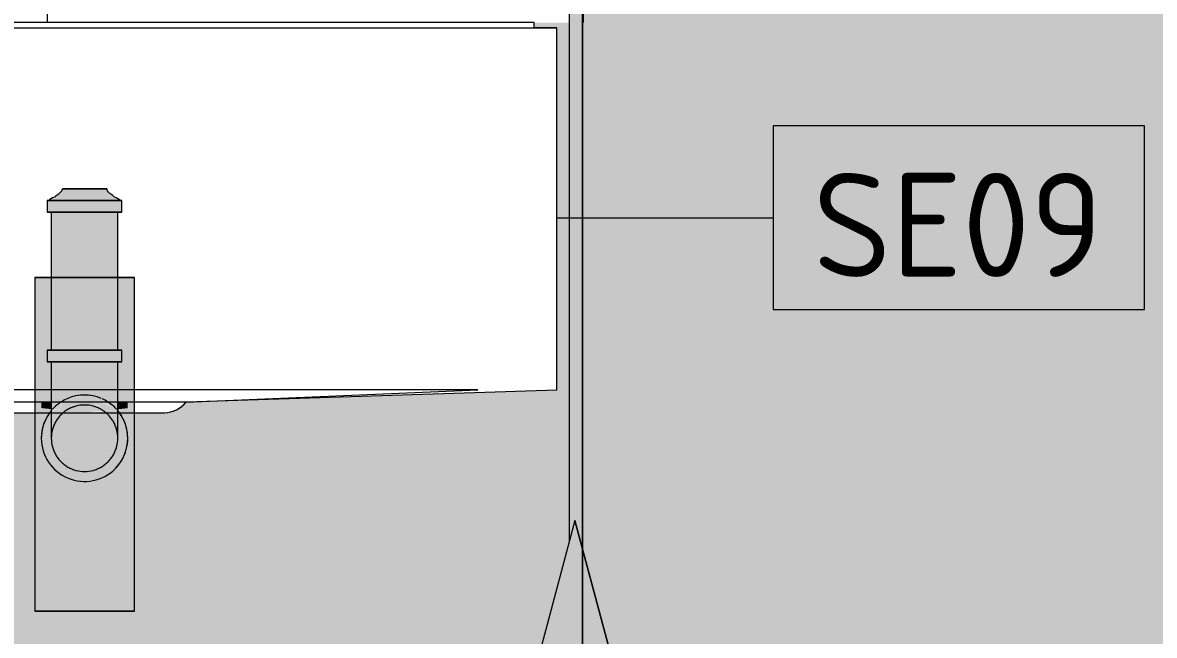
# Model space of a CAD drawing. Header units: millimetres. Extents: x 855 to 55293, y -2351 to 9447.
# Drawn here: x 27227 to 27908, y 331 to 700 of the extents above; entities that cross this region are included whole.
import ezdxf

# ---------------------------------------------------------------- set-up
doc = ezdxf.new("R2010")
doc.units = ezdxf.units.MM
for name, color, linetype, lineweight in [('A-ANNO-DIMS', 7, 'Continuous', 9), ('A-ANNO-DIMS-25', 7, 'Continuous', 9), ('A-DETL-GENF', 7, 'Continuous', 9), ('A-WALL-PATT', 7, 'Continuous', 9), ('I-WALL', 7, 'Continuous', 9), ('P-SANR-FIXT', 7, 'Continuous', 9), ('P-SANR-FIXT-3', 7, 'Continuous', 18), ('P-SANR-FIXT-IDEN', 7, 'Continuous', 9)]:
    doc.layers.add(name, color=color, linetype=linetype, lineweight=lineweight)
doc.layers.add('I-FURN-3', color=7, linetype='Continuous', lineweight=9, true_color=0xfbfbfb, transparency=0.7)
doc.layers.add('P-SANR-FIXT-2', color=7, linetype='Continuous', lineweight=9, transparency=0.7)
doc.styles.add('GOST Common_7', font='GOST_Common.ttf', dxfattribs={"height": 62.5})
doc.styles.add('ISOCPEUR_2', font='isocpeur.ttf', dxfattribs={"width": 0.9, "height": 62.5})
doc.dimstyles.new('ISO-2_5_0_9К_БОЛЬШОЙ_1', dxfattribs={"dimscale": 304.8, "dimtxt": 62.248823, "dimasz": 0.123031, "dimexe": 0.098425, "dimexo": 0.246063, "dimgap": 0, "dimtad": 1, "dimdec": 0, "dimrnd": 10, "dimzin": 0, "dimdsep": 46, "dimtxsty": 'ISOCPEUR_2', "dimblk1": 'OBLIQUE', "dimblk2": 'OBLIQUE', "dimsah": 1, "dimcen": 0.09, "dimdle": 0.098425, "dimazin": 0, "dimtfac": 1, "dimtdec": 4, "dimtix": 1, "dimtmove": 0, "dimatfit": 3, "dimfxl": 1, "dimtvp": 1, "dimtolj": 1, "dimtzin": 0, "dimarcsym": 2})

# ---------------------------------------------------------------- blocks, each defined once
blk = doc.blocks.new('Мойка кухонная - Раковина Roca Victoria-N Unik 600х460 мм-30768662-Развертка 1_10-1')
at = {"layer": 'P-SANR-FIXT'}
for p, q in [((36606.95, 696.82), (37174.61, 696.82)), ((36621.05, 696.82), (36606.95, 696.82)), ((36606.95, 696.82), (36606.95, 479.22)), ((37161.05, 700), (36621.05, 700)), ((36621.05, 700), (36621.05, 696.82)), ((37161.05, 696.82), (37161.05, 700)), ((37174.61, 696.82), (37161.05, 696.82)), ((37174.61, 479.2), (37174.61, 696.82)), ((36606.95, 479.22), (36829.82, 471.89)), ((37127.11, 479.2), (36606.95, 479.2)), ((37127.11, 479.2), (36655, 479.2)), ((36655, 479.2), (36830.51, 471.77)), ((36951.57, 471.77), (37127.11, 479.2)), ((36951.6, 471.87), (37174.61, 479.2)), ((36829.82, 471.89), (36952.29, 471.89)), ((36838.57, 465.31), (36891.05, 465.31)), ((36843.41, 465.31), (36891.05, 465.31)), ((36891.05, 465.31), (36938.68, 465.31)), ((36891.05, 465.31), (36938.38, 465.31))]:
    blk.add_line(p, q, dxfattribs=at)
for centre, radius, start, end in [((36844.12, 481.79), 17.39, 214.69481, 251.39758), ((36844.18, 482.97), 17.67, 219.30999, 267.47347), ((36937.99, 482.7), 17.39, 271.28334, 321.50105), ((36937.9, 482.97), 17.67, 272.52653, 320.68652)]:
    blk.add_arc(centre, radius, start, end, dxfattribs=at)
blk = doc.blocks.new('сифон - Для раковины-30649641-Развертка 1_10-1')
at = {"layer": 'P-SANR-FIXT-2'}
for points in [[(36890.49, 593), (36890.49, 600), (36877.15, 600), (36875.83, 597.75), (36875.23, 596.97), (36874.84, 596.64), (36873.54, 595.95), (36873.05, 595.37), (36869.09, 593), (36886.55, 593)], [(36900.49, 593), (36911.88, 593.09), (36909.43, 594.61), (36907.81, 595.55), (36904.63, 598.37), (36903.72, 600), (36890.49, 600), (36890.49, 593), (36900.03, 593)], [(36890.36, 586), (36890.49, 586), (36890.49, 593), (36867.99, 593), (36867.99, 586), (36885.32, 586)], [(36899.25, 586), (36912.99, 586), (36912.99, 593), (36890.49, 593), (36890.49, 586), (36897.45, 586)], [(36906.31, 546.78), (36910.49, 546.78), (36910.49, 586), (36870.49, 586), (36870.49, 546.78), (36905.49, 546.78)], [(36861.51, 346), (36890.49, 346), (36890.49, 424), (36882.73, 425.31), (36877.49, 427.48), (36872.11, 431.62), (36867.98, 437), (36865.38, 443.27), (36864.51, 450.15), (36865.38, 456.73), (36867.98, 463), (36869.75, 465.31), (36861.51, 465.31), (36861.51, 468.49), (36864.51, 468.16), (36864.51, 471.77), (36870.49, 471.89), (36870.49, 496), (36867.99, 496), (36867.99, 503), (36870.49, 503), (36870.49, 546.78), (36860.49, 546.78), (36860.49, 346)], [(36900.03, 503), (36910.49, 503), (36910.49, 546.78), (36870.49, 546.78), (36870.63, 503), (36899.83, 503)], [(36916.47, 346), (36920.49, 346), (36920.49, 546.78), (36910.49, 546.78), (36910.49, 503), (36912.99, 503), (36912.91, 496), (36910.49, 496), (36910.49, 471.77), (36916.47, 471.77), (36916.47, 468.07), (36919.47, 468.34), (36919.47, 465.31), (36911.24, 465.31), (36913.01, 463), (36915.61, 456.73), (36916.47, 449.84), (36915.61, 443.27), (36913.01, 437), (36908.88, 431.62), (36902.57, 427.1), (36897.22, 424.89), (36890.49, 424), (36890.49, 346), (36911.71, 346)], [(36900.14, 496), (36912.99, 496), (36912.75, 503), (36867.99, 503), (36867.99, 496), (36900.09, 496)], [(36906.92, 471.77), (36910.49, 471.87), (36910.49, 496), (36870.49, 496), (36870.49, 471.77), (36876.68, 471.89), (36878.16, 472.79), (36883.76, 475.11), (36891.05, 475.93), (36898.26, 474.69), (36904.33, 471.87), (36904.63, 471.77), (36906.01, 471.77)], [(36891.05, 465.31), (36902.5, 466.78), (36895.67, 471.77), (36877.18, 471.77), (36875.49, 466.98), (36890.49, 465.37)], [(36910.49, 467.42), (36916.47, 468.07), (36916.47, 471.77), (36910.49, 471.77), (36910.49, 468.38)], [(36861.51, 465.31), (36869.75, 465.31), (36870.49, 466.28), (36870.49, 467.52), (36861.51, 468.46)], [(36890.49, 424), (36898.26, 425.31), (36903.49, 427.48), (36909.05, 431.84), (36913.01, 437), (36915.61, 443.27), (36916.47, 450.15), (36915.61, 456.73), (36913.01, 463), (36911.24, 465.31), (36910.49, 465.31), (36910.47, 449.84), (36909.81, 444.82), (36907.81, 440), (36904.63, 435.86), (36900.49, 432.68), (36894.99, 430.59), (36890.49, 430), (36885.32, 430.68), (36880.49, 432.68), (36876.35, 435.86), (36873.15, 440.05), (36871.17, 444.82), (36870.49, 450), (36870.29, 465.31), (36869.75, 465.31), (36867.91, 462.84), (36865.38, 456.73), (36864.51, 449.84), (36865.38, 443.27), (36867.98, 437), (36872.86, 431.04), (36877.49, 427.48), (36883.76, 424.89), (36887.46, 424.4)], [(36911.71, 465.31), (36919.47, 465.31), (36919.47, 468.34), (36910.49, 467.39), (36910.49, 466.28), (36911.24, 465.31)]]:
    blk.add_hatch(color=256, dxfattribs=at).paths.add_polyline_path(points)
h = blk.add_hatch(color=256, dxfattribs=at)
h.paths.add_polyline_path([(36870.49, 467.52), (36870.49, 471.77), (36864.51, 471.77), (36864.51, 468.16), (36869.28, 467.65)])
h.paths.add_polyline_path([(36864.51, 468.14), (36864.49, 468.17), (36864.49, 468.15)])
h = blk.add_hatch(color=256, dxfattribs=at)
h.paths.add_polyline_path([(36890.49, 430), (36895.72, 430.7), (36900.49, 432.68), (36904.63, 435.86), (36907.81, 440), (36909.81, 444.82), (36910.49, 450), (36910.27, 465.31), (36870.49, 465.31), (36870.51, 449.84), (36871.17, 444.82), (36873.17, 440), (36876.35, 435.86), (36880.49, 432.68), (36885.32, 430.68), (36887.23, 430.43)])
h.paths.add_polyline_path([(36871.17, 466.2), (36872.05, 467.35), (36871.17, 467.17)])
h.paths.add_polyline_path([(36909.81, 466.77), (36909.69, 467.33), (36909.51, 467.28)])
h.paths.add_polyline_path([(36900.7, 471.77), (36890.49, 476), (36877.49, 472.52), (36877.06, 471.77), (36900.49, 471.77)])
h = blk.add_hatch(color=256, dxfattribs=at)
h.paths.add_polyline_path([(36909.69, 467.33), (36910.49, 467.42), (36910.49, 471.77), (36904.63, 471.64), (36908.89, 468.37)])
h.paths.add_polyline_path([(36871.37, 467.43), (36872.11, 468.38), (36876.35, 471.77), (36870.49, 471.77), (36870.75, 467.49), (36871.17, 467.45)])
h = blk.add_hatch(color=256, dxfattribs=at)
h.paths.add_polyline_path([(36908.88, 468.38), (36904.46, 471.77), (36900.96, 471.66), (36907.9, 468.95)])
h.paths.add_polyline_path([(36909.5, 467.31), (36909.69, 467.33), (36908.89, 468.36)])
h.paths.add_polyline_path([(36872.3, 467.33), (36876.35, 471.64), (36871.72, 467.88), (36871.37, 467.43), (36872.05, 467.35)])
h = blk.add_hatch(color=256, dxfattribs=at)
h.paths.add_polyline_path([(36902.77, 466.58), (36909.5, 467.31), (36908.88, 468.38), (36907.81, 468.83), (36900.03, 471.77), (36896, 471.77), (36902.5, 466.78)])
h.paths.add_polyline_path([(36875.21, 467.01), (36877.06, 471.77), (36876.75, 471.77), (36872.3, 467.33), (36874.71, 467.07)])
h = blk.add_hatch(color=256, dxfattribs=at)
h.paths.add_polyline_path([(36904.46, 471.77), (36903.49, 472.52), (36897.22, 475.11), (36891.05, 475.77), (36900.96, 471.77), (36903.01, 471.77)])
h.paths.add_polyline_path([(36877.49, 472.52), (36888.89, 475.79), (36882.73, 474.69), (36878.16, 472.79)])
h = blk.add_hatch(color=256, dxfattribs=at)
h.paths.add_polyline_path([(36911.24, 465.31), (36910.49, 466.28), (36910.65, 465.31)])
h.paths.add_polyline_path([(36870.29, 465.31), (36870.49, 465.52), (36870.49, 466.28), (36869.75, 465.31)])
h = blk.add_hatch(color=256, dxfattribs=at)
h.paths.add_polyline_path([(36870.49, 466.28), (36871.17, 467.45), (36870.49, 467.51), (36870.49, 467.15)])
h.paths.add_polyline_path([(36910.49, 466.28), (36910.23, 467.39), (36909.81, 467.17), (36910.25, 466.6)])
h = blk.add_hatch(color=256, dxfattribs=at)
h.paths.add_polyline_path([(36870.49, 465.31), (36874.62, 465.59), (36875.21, 467.01), (36872.04, 467.07), (36871.17, 466.2), (36871.17, 467.17), (36870.49, 466.28), (36870.49, 465.52)])
h.paths.add_polyline_path([(36910.49, 465.59), (36910.25, 466.6), (36909.81, 466.77), (36910.26, 466)])
h = blk.add_hatch(color=256, dxfattribs=at)
h.paths.add_polyline_path([(36885.32, 465.31), (36890.49, 465.37), (36875.21, 467), (36874.61, 465.31), (36883.11, 465.31)])
h.paths.add_polyline_path([(36900.49, 465.31), (36910.49, 465.59), (36909.51, 467.28), (36893.64, 465.31), (36900.03, 465.31)])
at = {"layer": 'P-SANR-FIXT'}
for p, q in [((36860.49, 546.78), (36860.49, 479.2)), ((36870.39, 546.78), (36860.49, 546.78)), ((36860.49, 546.78), (36861.51, 546.78)), ((36861.51, 546.78), (36890.49, 546.78)), ((36875.49, 546.78), (36870.39, 546.78)), ((36882.73, 546.78), (36875.49, 546.78)), ((36883.03, 546.78), (36882.73, 546.78)), ((36890.49, 546.78), (36883.11, 546.78)), ((36898.21, 546.78), (36890.49, 546.78)), ((36890.49, 546.78), (36905.49, 546.78)), ((36910.59, 546.78), (36898.26, 546.78)), ((36905.49, 546.78), (36920.49, 546.78)), ((36920.49, 546.78), (36910.59, 546.78)), ((36920.49, 479.2), (36920.49, 546.78)), ((36860.49, 479.2), (36860.49, 468.6)), ((36920.49, 468.5), (36920.49, 479.2)), ((36860.49, 468.57), (36860.49, 465.31)), ((36860.49, 465.31), (36860.49, 346)), ((36920.49, 465.31), (36920.49, 468.45)), ((36920.49, 346), (36920.49, 465.31)), ((36860.49, 346), (36890.49, 346)), ((36890.49, 346), (36860.49, 346)), ((36890.49, 346), (36920.49, 346)), ((36920.49, 346), (36890.49, 346))]:
    blk.add_line(p, q, dxfattribs=at)
for start, end in [(123.18157, 135), (123.18157, 135), (105.09418, 122.70721), (105.09418, 122.70721), (101.53846, 105), (101.53846, 105), (90, 101.14942), (75, 101.14942), (75, 90), (67.17623, 74.90582), (67.17623, 74.90582), (57.29209, 65.89805), (57.29209, 65.89805), (47.96466, 56.81843), (47.96466, 56.81843), (143.56174, 179.67428), (150, 179.67428), (143.56174, 150), (140.86375, 143.56174), (140.86375, 143.56174), (138.38976, 140.86375), (138.38976, 140.86375), (135.05307, 137.66801), (135.05307, 137.66801), (45, 47.73574), (45, 47.73574), (42.06145, 44.94693), (42.06145, 44.94693), (39.13625, 41.61024), (39.13625, 41.61024), (36.43826, 39.13625), (36.43826, 39.13625), (0.32572, 36.43826), (30, 36.43826), (0.32572, 30), (180, 315), (180, 315), (315.62485, 360), (330, 0), (315.62485, 330)]:
    blk.add_arc((36890.49, 450), 26, start, end, dxfattribs=at)
at = {"layer": 'P-SANR-FIXT-3'}
for p, q in [((36877.15, 600), (36878.16, 600)), ((36885.38, 600), (36877.15, 600)), ((36878.16, 600), (36882.97, 600)), ((36883.08, 600), (36890.49, 600)), ((36890.49, 600), (36885.38, 600)), ((36890.49, 600), (36903.84, 600)), ((36903.84, 600), (36890.49, 600)), ((36867.99, 593), (36867.99, 586)), ((36867.99, 593), (36868.9, 593)), ((36890.49, 593), (36867.99, 593)), ((36869, 593), (36890.49, 593)), ((36877.86, 593), (36869, 593)), ((36869.09, 593), (36890.49, 593)), ((36883.85, 593), (36877.86, 593)), ((36890.49, 593), (36883.85, 593)), ((36890.49, 593), (36911.89, 593)), ((36897.45, 593), (36890.49, 593)), ((36890.49, 593), (36911.98, 593)), ((36903.13, 593), (36890.49, 593)), ((36912.99, 593), (36897.45, 593)), ((36911.98, 593), (36903.13, 593)), ((36912.08, 593), (36912.99, 593)), ((36912.99, 586), (36912.99, 593)), ((36870.25, 586), (36867.99, 586)), ((36867.99, 586), (36890.49, 586)), ((36890.49, 586), (36870.25, 586)), ((36870.49, 586), (36870.49, 546.78)), ((36890.49, 586), (36870.49, 586)), ((36870.49, 586), (36873.17, 586)), ((36873.17, 586), (36890.49, 586)), ((36910.49, 586), (36890.49, 586)), ((36890.49, 586), (36904.63, 586)), ((36910.74, 586), (36890.49, 586)), ((36890.49, 586), (36912.99, 586)), ((36904.63, 586), (36910.49, 586)), ((36910.49, 546.78), (36910.49, 586)), ((36912.99, 586), (36910.74, 586)), ((36870.49, 546.78), (36870.49, 503)), ((36910.49, 503), (36910.49, 546.78)), ((36867.99, 503), (36867.99, 496)), ((36867.99, 503), (36871.01, 503)), ((36868.76, 503), (36867.99, 503)), ((36870.37, 503), (36868.76, 503)), ((36870.88, 503), (36870.52, 503)), ((36870.52, 503), (36870.88, 503)), ((36871.01, 503), (36870.54, 503)), ((36871.01, 503), (36884.41, 503)), ((36884.41, 503), (36871.15, 503)), ((36884.38, 503), (36871.17, 503)), ((36871.17, 503), (36884.38, 503)), ((36899.87, 503), (36884.64, 503)), ((36884.64, 503), (36899.87, 503)), ((36884.67, 503), (36899.9, 503)), ((36899.9, 503), (36884.67, 503)), ((36909.81, 503), (36900.05, 503)), ((36900.05, 503), (36909.81, 503)), ((36900.1, 503), (36912.23, 503)), ((36909.84, 503), (36900.1, 503)), ((36910.62, 503), (36909.98, 503)), ((36910.49, 503), (36910.1, 503)), ((36910.1, 503), (36910.49, 503)), ((36912.91, 503), (36910.62, 503)), ((36912.23, 503), (36912.91, 503)), ((36912.99, 496), (36912.99, 503)), ((36867.99, 496), (36870.37, 496)), ((36868.76, 496), (36867.99, 496)), ((36870.81, 496), (36868.76, 496)), ((36870.37, 496), (36870.81, 496)), ((36870.49, 496), (36870.49, 479.2)), ((36870.49, 496), (36870.68, 496)), ((36870.68, 496), (36870.49, 496)), ((36884.67, 496), (36871.01, 496)), ((36871.15, 496), (36884.67, 496)), ((36871.17, 496), (36884.64, 496)), ((36884.64, 496), (36871.17, 496)), ((36884.66, 496), (36900.05, 496)), ((36900.05, 496), (36884.66, 496)), ((36884.69, 496), (36900.1, 496)), ((36900.1, 496), (36884.69, 496)), ((36900.11, 496), (36909.81, 496)), ((36909.81, 496), (36900.11, 496)), ((36900.15, 496), (36909.84, 496)), ((36906.4, 496), (36900.15, 496)), ((36909.98, 496), (36906.4, 496)), ((36909.98, 496), (36910.62, 496)), ((36912.98, 496), (36909.98, 496)), ((36910.1, 496), (36910.49, 496)), ((36910.49, 496), (36910.1, 496)), ((36910.49, 479.2), (36910.49, 496)), ((36910.62, 496), (36912.98, 496)), ((36870.49, 479.2), (36870.49, 471.77)), ((36910.49, 471.77), (36910.49, 479.2)), ((36870.49, 471.77), (36870.49, 467.52)), ((36910.49, 467.42), (36910.49, 471.77)), ((36870.49, 467.51), (36870.49, 465.31)), ((36870.49, 465.31), (36870.49, 450)), ((36910.49, 465.31), (36910.49, 467.39)), ((36910.49, 450), (36910.49, 465.31))]:
    blk.add_line(p, q, dxfattribs=at)
at = {"layer": 'P-SANR-FIXT-3', "flags": 128}
for points in [[(36873.39, 596), (36875.26, 597.26), (36876.12, 597.96), (36876.74, 598.9), (36877.15, 600)], [(36907.59, 596), (36905.73, 597.26), (36904.86, 597.96), (36904.25, 598.9), (36903.84, 600)], [(36873.39, 596), (36873.09, 595.56), (36872.75, 595.23), (36871.16, 594.6), (36870.15, 594.09), (36869.36, 593.43), (36868.99, 593)], [(36907.59, 596), (36907.89, 595.56), (36908.23, 595.23), (36909.82, 594.6), (36910.84, 594.09), (36911.63, 593.43), (36911.99, 593)]]:
    blk.add_lwpolyline(points, dxfattribs=at)
at = {"layer": 'P-SANR-FIXT-3'}
for points, knots in [([(36895.67, 469.32), (36893.98, 469.77), (36890.49, 470.23), (36886.24, 469.67), (36883.86, 468.88), (36883.15, 468.6)], [0.4166667, 0.4166667, 0.4166667, 0.4166667, 0.5, 0.5833333, 0.6195918, 0.6195918, 0.6195918, 0.6195918]), ([(36877.78, 465.43), (36877.62, 465.3), (36877.13, 464.88), (36876.66, 464.45), (36876.35, 464.14)], [0.71934746, 0.71934746, 0.71934746, 0.71934746, 0.72916667, 0.75, 0.75, 0.75, 0.75]), ([(36883.05, 468.56), (36882.98, 468.53), (36882.1, 468.17), (36880.87, 467.57), (36879.77, 466.89), (36879.42, 466.66)], [0.62138973, 0.62138973, 0.62138973, 0.62138973, 0.625, 0.66666667, 0.68676256, 0.68676256, 0.68676256, 0.68676256]), ([(36901.7, 466.57), (36901.31, 466.83), (36900.16, 467.55), (36898.17, 468.53), (36896.51, 469.09), (36895.67, 469.32)], [0.3106624, 0.3106624, 0.3106624, 0.3106624, 0.3333333, 0.375, 0.4166667, 0.4166667, 0.4166667, 0.4166667]), ([(36903.21, 465.43), (36903.03, 465.58), (36902.55, 465.97), (36902.04, 466.33), (36901.72, 466.55)], [0.28065254, 0.28065254, 0.28065254, 0.28065254, 0.29166667, 0.31026936, 0.31026936, 0.31026936, 0.31026936]), ([(36910.49, 450), (36910.49, 451.78), (36910.15, 454.36), (36909.02, 457.67), (36908.06, 459.64), (36907.13, 461.11), (36906.12, 462.54), (36904.96, 463.86), (36903.86, 464.88), (36903.37, 465.3), (36903.21, 465.43)], [0, 0, 0, 0, 0.0833333, 0.125, 0.1666667, 0.1875, 0.2083333, 0.25, 0.2708333, 0.2806525, 0.2806525, 0.2806525, 0.2806525]), ([(36873.17, 460), (36872.95, 459.62), (36872.54, 458.86), (36871.82, 457.26), (36871.4, 456.01), (36871.17, 455.18)], [0.83333333, 0.83333333, 0.83333333, 0.83333333, 0.85416667, 0.875, 0.91666667, 0.91666667, 0.91666667, 0.91666667]), ([(36871.17, 444.82), (36871.4, 443.98), (36871.96, 442.33), (36872.93, 440.36), (36873.85, 438.89), (36874.87, 437.46), (36876.02, 436.14), (36877.3, 434.96), (36878.65, 433.84), (36880.46, 432.63), (36882.82, 431.47), (36886.13, 430.34), (36890.49, 429.77), (36894.86, 430.34), (36898.17, 431.47), (36900.52, 432.63), (36902.34, 433.84), (36903.69, 434.96), (36904.96, 436.14), (36906.4, 437.79), (36907.62, 439.61), (36908.44, 441.14), (36909.16, 442.74), (36910.15, 445.64), (36910.49, 448.22), (36910.49, 450)], [0.0833333, 0.0833333, 0.0833333, 0.0833333, 0.125, 0.1666667, 0.1875, 0.2083333, 0.25, 0.2708333, 0.2916667, 0.3333333, 0.375, 0.4166667, 0.5, 0.5833333, 0.625, 0.6666667, 0.7083333, 0.7291667, 0.75, 0.7916667, 0.8333333, 0.8541667, 0.875, 0.9166667, 1, 1, 1, 1])]:
    blk.add_open_spline(points, degree=3, knots=knots, dxfattribs=at)
for points in [[(36876.35, 464.14), (36875.73, 463.53), (36874.58, 462.21), (36873.61, 460.75), (36873.17, 460)], [(36878.32, 465.87), (36878.13, 465.72), (36877.95, 465.58), (36877.78, 465.43)], [(36879.41, 466.65), (36879.04, 466.4), (36878.67, 466.14), (36878.32, 465.87)], [(36871.17, 455.18), (36870.72, 453.5), (36870.49, 451.78), (36870.49, 450)], [(36870.49, 450), (36870.49, 448.22), (36870.72, 446.5), (36871.17, 444.82)]]:
    blk.add_open_spline(points, degree=3, dxfattribs=at)
blk = doc.blocks.new('смеситель для раковины - Default-30607276-Развертка 1_10-1')
at = {"layer": 'P-SANR-FIXT'}
blk.add_open_spline([(36868.12, 700), (36868.18, 703.69), (36868.27, 709.23), (36868.4, 716.62), (36868.49, 722.15), (36868.58, 727.71), (36868.67, 733.27), (36868.76, 738.82), (36868.85, 744.32), (36868.95, 749.76), (36869.07, 756.96), (36869.16, 762.31), (36869.22, 765.85)], degree=3, knots=[0, 0, 0, 0, 0.166667, 0.25, 0.333333, 0.416667, 0.5, 0.583333, 0.666667, 0.75, 0.833333, 1, 1, 1, 1], dxfattribs=at)
blk = doc.blocks.new('Начало раскладки_красным - Начало раскладки_красным-26104805-Развертка 1_10-1')
at = {"layer": 'A-DETL-GENF'}
for points in [[(37149.28, 265.36), (37221.75, 265.4), (37185.44, 400.61), (37158.54, 300)], [(36916.94, -5.55), (36920.9, -5.55), (36920.88, 36.69), (36785.67, 0.37), (36807.82, -5.55)]]:
    blk.add_hatch(color=256, dxfattribs=at).paths.add_polyline_path(points)
for p, q in [((37185.44, 400.61), (37149.28, 265.36)), ((37185.44, 400.61), (37149.28, 265.36)), ((37221.75, 265.4), (37185.44, 400.61)), ((37185.44, 400.61), (37221.75, 265.4)), ((37149.28, 265.36), (37221.75, 265.4)), ((37149.28, 265.36), (37221.75, 265.4)), ((37185.65, 30.61), (37185.52, 265.38)), ((36920.88, 36.69), (36785.67, 0.37)), ((36785.67, 0.37), (36920.88, 36.69)), ((36920.9, -5.55), (36920.88, 36.69)), ((36920.88, 36.69), (36920.9, -5.55)), ((36785.67, 0.37), (36807.82, -5.55)), ((36785.67, 0.37), (36807.82, -5.55)), ((37155.67, 0.59), (36920.9, 0.45))]:
    blk.add_line(p, q, dxfattribs=at)
for start, end in [(0.0336, 191.86956), (347.77632, 0.0336)]:
    blk.add_arc((37185.67, 0.61), 30, start, end, dxfattribs=at)
blk = doc.blocks.new('DIMBLOCK12-Развертка 1_10-1')
at = {"layer": 'A-ANNO-DIMS-25'}
for p, q in [((27563.54, 1725), (27563.54, -323.63)), ((27563.54, -293.63), (27563.54, 1725)), ((26363.54, -75), (26363.54, -323.63)), ((26363.54, -293.63), (26363.54, -80)), ((26363.54, -293.63), (27563.54, -293.63))]:
    blk.add_line(p, q, dxfattribs=at)
at = {"layer": 'A-ANNO-DIMS-25', "lineweight": 20}
for p, q in [((26363.54, -293.63), (26382.29, -274.88)), ((27563.54, -293.63), (27582.29, -274.88)), ((26363.54, -293.63), (26344.79, -312.38)), ((27563.54, -293.63), (27544.79, -312.38))]:
    blk.add_line(p, q, dxfattribs=at)
at = {"layer": 'A-ANNO-DIMS-25', "color": 0, "insert": (26889.92, -211.98), "char_height": 62.5, "width": 176.6909, "attachment_point": 1, "line_spacing_factor": 1.149209, "style": 'ISOCPEUR_2'}
blk.add_mtext('1200', dxfattribs=at)
blk = doc.blocks.new('_Oblique')
at = {"color": 0, "linetype": 'ByBlock', "lineweight": -2}
blk.add_line((-0.5, -0.5), (0.5, 0.5), dxfattribs=at)
blk = doc.blocks.new('DIMBLOCK13-Развертка 1_10-1')
at = {"layer": 'A-ANNO-DIMS-25'}
for p, q in [((27563.54, 1725), (27563.54, -323.63)), ((27563.54, -293.63), (27563.54, 1725)), ((28623.54, -75), (28623.54, -323.63)), ((28623.54, -293.63), (28623.54, -80)), ((27563.54, -293.63), (28653.54, -293.63))]:
    blk.add_line(p, q, dxfattribs=at)
at = {"layer": 'A-ANNO-DIMS-25', "lineweight": 20}
for p, q in [((27563.54, -293.63), (27582.29, -274.88)), ((28623.54, -293.63), (28642.29, -274.88)), ((27563.54, -293.63), (27544.79, -312.38)), ((28623.54, -293.63), (28604.79, -312.38))]:
    blk.add_line(p, q, dxfattribs=at)
at = {"layer": 'A-ANNO-DIMS-25', "color": 0, "insert": (28019.92, -211.98), "char_height": 62.5, "width": 176.6909, "attachment_point": 1, "line_spacing_factor": 1.149209, "style": 'ISOCPEUR_2'}
blk.add_mtext('1060', dxfattribs=at)
blk = doc.blocks.new('М_сантехническая_рамка1 - В рамке-30590747-Развертка 1_10-1')
at = {"layer": 'P-SANR-FIXT-IDEN'}
for p, q in [((38200.66, 726.94), (37977.34, 726.94)), ((37977.34, 726.94), (37977.34, 616.5)), ((38200.66, 616.5), (38200.66, 726.94)), ((37977.34, 616.5), (38200.66, 616.5))]:
    blk.add_line(p, q, dxfattribs=at)
blk = doc.blocks.new('DIMBLOCK20-Развертка 1_10-1')
at = {"layer": 'A-ANNO-DIMS-25'}
for p, q in [((27264.59, 925), (27264.59, 1056.29)), ((27564.03, 700), (27564.03, 1056.29)), ((27264.59, 1026.29), (27594.03, 1026.29)), ((27264.59, 1026.29), (27264.59, 925)), ((27564.03, 1026.29), (27564.03, 700))]:
    blk.add_line(p, q, dxfattribs=at)
at = {"layer": 'A-ANNO-DIMS-25', "lineweight": 20}
for p, q in [((27264.59, 1026.29), (27283.34, 1045.04)), ((27564.03, 1026.29), (27582.78, 1045.04)), ((27264.59, 1026.29), (27245.84, 1007.54)), ((27564.03, 1026.29), (27545.28, 1007.54))]:
    blk.add_line(p, q, dxfattribs=at)
at = {"layer": 'A-ANNO-DIMS-25', "color": 0, "insert": (27355.05, 1107.94), "char_height": 62.5, "width": 142.2146, "attachment_point": 1, "line_spacing_factor": 1.149209, "style": 'ISOCPEUR_2'}
blk.add_mtext('300', dxfattribs=at)

msp = doc.modelspace()

# ---------------------------------------------------------------- hatches: boundary and pattern name
at = {"layer": 'A-WALL-PATT'}
msp.add_hatch(color=256, dxfattribs=at).paths.add_polyline_path([(27562.54, 0), (27562.54, 50), (28207.54, 50), (28207.54, 2060), (28607.54, 2060), (28607.54, 50), (28622.54, 50), (28622.54, 3450), (27563.54, 3450), (27563.54, 1800), (27555.54, 1800), (27555.54, 387.75), (27559.04, 400.37), (27595.29, 265.4), (27559.04, 265.36), (27559.04, 0), (27561.13, 0)])
h = msp.add_hatch(dxfattribs=at)
h.set_pattern_fill('FP_13', color=256, style=0, pattern_type=2)
h.set_pattern_definition([(90, (27559.54, 0), (-300, 2e-14), []), (180, (27559.54, 0), (-4e-14, -300), [])])
h.paths.add_polyline_path([(26478.52, 0), (27160.6, 0), (27159.21, 0.37), (27264.03, 28.52), (27264.03, 100), (26964.03, 100), (26964.03, 700), (27241.66, 700), (27243.85, 814.99), (27243.73, 818.51), (27244.02, 824.5), (27244.35, 831.03), (27244.8, 845.54), (27284.39, 845.27), (27284.65, 844.34), (27284.72, 842.1), (27284.43, 842.05), (27285, 826.19), (27285.27, 825.28), (27285.06, 824.77), (27285.89, 795.71), (27285.69, 793.29), (27285.75, 791.84), (27285.96, 790.87), (27287.43, 705.72), (27287.52, 700), (27555.54, 700), (27555.54, 908.12), (27554.77, 908.12), (27553.56, 909.33), (27553.56, 937.91), (27554.47, 938.9), (27555.54, 939.26), (27555.54, 939.85), (27553.35, 939.1), (27553.35, 817.95), (27552.85, 817.45), (27484.04, 817.45), (27483.54, 817.95), (27481.35, 947.88), (27481.85, 948.38), (27502.48, 948.38), (27502.48, 961.51), (27502.98, 962.01), (27508.56, 962.25), (27509.22, 962.92), (27509.46, 963.83), (27509.46, 972.85), (27507.78, 972.85), (27507.28, 973.35), (27507.28, 986.84), (27466.84, 986.84), (27466.84, 992.77), (27507.28, 992.77), (27507.28, 995.64), (27507.78, 996.14), (27512.55, 996.69), (27517.35, 996.85), (27525.24, 996.34), (27526.92, 996.14), (27527.42, 995.64), (27527.42, 973.35), (27526.92, 972.85), (27525.24, 972.85), (27525.48, 962.92), (27526.14, 962.25), (27527.3, 962.01), (27531.72, 962.01), (27532.22, 961.51), (27532.22, 948.38), (27552.85, 948.38), (27553.35, 947.88), (27553.55, 948.52), (27554.2, 949.02), (27553.97, 949.25), (27553.47, 949.75), (27553.63, 952.6), (27554.67, 953.2), (27555.54, 953.2), (27555.54, 1800), (26363.54, 1800), (26363.54, 0)])
h.paths.add_polyline_path([(27243.7, 792.45), (27243.75, 794.62), (27243.75, 795.15), (27244.23, 794.88), (27244.3, 795.24), (27244.44, 795.77), (27244.46, 796.13), (27244.58, 796.29), (27244.83, 796.39), (27245.5, 796.39), (27244.49, 798.38), (27244.59, 806.6), (27244.39, 807.46), (27244.1, 809.08), (27243.84, 809.63), (27243.57, 801.16), (27243.47, 792.91), (27243.68, 792.48)])
h.paths.add_polyline_path([(27285.52, 793.66), (27285.83, 796.17), (27285.2, 806.33), (27285.03, 806.23), (27284.83, 806.72), (27284.58, 807.13), (27284.46, 806.56), (27284.46, 805.18), (27284.43, 805.03), (27284.62, 798.23), (27283.73, 796.1), (27284, 795.9), (27283.73, 795.45), (27284.11, 795.2), (27284.79, 795.71), (27284.8, 795.3), (27284.97, 795.09), (27285.21, 794.88), (27285.3, 794.89), (27285.49, 793.7)])
h.paths.add_polyline_path([(27244.83, 796.39), (27244.58, 797.01), (27245.32, 796.5)])
h.paths.add_polyline_path([(27285.34, 812.51), (27285.03, 813.94), (27284.94, 813.5), (27285.03, 812.83), (27285.28, 812.58)])
h.paths.add_polyline_path([(27243.85, 812.51), (27244.16, 813.25), (27244.06, 813.6), (27243.86, 813.57), (27243.86, 813.07)])
h.paths.add_polyline_path([(27244.2, 813.9), (27243.94, 814.41), (27244.11, 813.96)])
h.paths.add_polyline_path([(27244.48, 814.71), (27244.18, 814.92), (27244.44, 814.72)])
h.paths.add_polyline_path([(27284.85, 814.85), (27285.29, 815.22), (27285.11, 815.22), (27284.84, 814.98)])
h.paths.add_polyline_path([(27244.46, 815.05), (27244.17, 815.24), (27244.44, 815.05)])
h.paths.add_polyline_path([(27244.14, 839.72), (27244.21, 843.11), (27244.15, 839.8)])
at = {"layer": 'I-FURN-3'}
msp.add_hatch(color=256, dxfattribs=at).paths.add_polyline_path([(26994.59, 100), (27264.03, 100), (27264.03, 300), (27532.08, 300), (27555.54, 387.75), (27555.54, 700), (27534.59, 700), (27534.59, 696.82), (27548.15, 696.82), (27548.15, 479.2), (27325.11, 471.77), (27322.41, 469.12), (27318.11, 466.7), (27315.69, 465.81), (27311.92, 465.31), (27294.03, 465.31), (27294.03, 346), (27234.03, 346), (27234.03, 465.31), (27212.11, 465.31), (27208.34, 467.17), (27205.78, 469.09), (27203.36, 471.8), (27193.51, 472.22), (26980.49, 479.22), (26980.49, 696.82), (26994.59, 696.82), (26994.59, 700), (26964.03, 700), (26964.03, 100)])

# ---------------------------------------------------------------- linework, layer by layer
at = {"layer": 'I-WALL'}
msp.add_line((27555.54, 1800), (27555.54, 387.75), dxfattribs=at)
at = {"layer": 'P-SANR-FIXT-IDEN'}
msp.add_line((27548.15, 582.66), (27678.35, 582.66), dxfattribs=at)

# ---------------------------------------------------------------- block references
at = {"layer": 'A-DETL-GENF'}
msp.add_blockref('Начало раскладки_красным - Начало раскладки_красным-26104805-Развертка 1_10-1', (-9626.46, 0), dxfattribs=at)
at = {"layer": 'P-SANR-FIXT'}
for name in ['смеситель для раковины - Default-30607276-Развертка 1_10-1', 'Мойка кухонная - Раковина Roca Victoria-N Unik 600х460 мм-30768662-Развертка 1_10-1', 'сифон - Для раковины-30649641-Развертка 1_10-1']:
    msp.add_blockref(name, (-9626.46, 0), dxfattribs=at)
at = {"layer": 'P-SANR-FIXT-IDEN'}
msp.add_blockref('М_сантехническая_рамка1 - В рамке-30590747-Развертка 1_10-1', (-10298.99, -89.06), dxfattribs=at)

# ---------------------------------------------------------------- texts
at = {"layer": 'P-SANR-FIXT-IDEN', "insert": (27702.2, 609.58), "char_height": 62.5, "width": 222.4683, "attachment_point": 1, "style": 'GOST Common_7'}
msp.add_mtext('SE09', dxfattribs=at)

# ---------------------------------------------------------------- dimensions: what is measured, and where the dimension line sits
at = {"layer": 'A-ANNO-DIMS'}
for base, p1, p2, override, picture, middle in [((27563.54, -293.63), (26363.54, 0), (27563.54, 1800), {"dimpost": '<>', "dimfxl": 2163.330765}, 'DIMBLOCK12-Развертка 1_10-1', (26963.54, -262.38)), ((28623.54, -293.63), (27563.54, 1800), (28623.54, 0), {"dimpost": '<>', "dimfxl": 2088.923168}, 'DIMBLOCK13-Развертка 1_10-1', (28093.54, -262.38)), ((27564.03, 1026.29), (27264.59, 850), (27564.03, 625), {"dimpost": '<>', "dimfxl": 374.549952}, 'DIMBLOCK20-Развертка 1_10-1', (27414.31, 1057.54))]:
    dim = msp.add_linear_dim(base=base, p1=p1, p2=p2, dimstyle='ISO-2_5_0_9К_БОЛЬШОЙ_1', override=override, dxfattribs=at)
    dim.commit()
    dim.dimension.update_dxf_attribs({"geometry": picture, "text_midpoint": middle})

doc.saveas('drawing.dxf')
